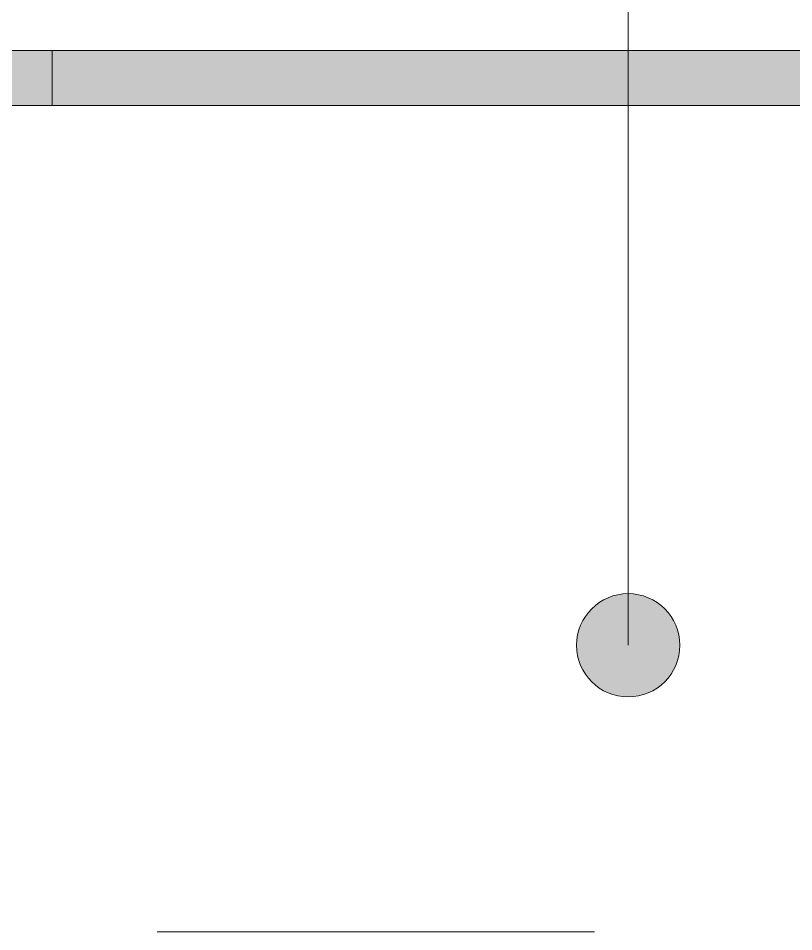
# Model space of a CAD drawing. Header units: centimetres. Extents: x 0 to 25250, y 0 to 2250.
# Drawn here: x 21822.85 to 21851, y 852.92 to 886.09 of the extents above; entities that cross this region are included whole.
import ezdxf

# ---------------------------------------------------------------- set-up
doc = ezdxf.new("R2010")
doc.units = ezdxf.units.CM
doc.linetypes.add('24-View-3$0$Dash', pattern=[31.75, 15.875, -15.875])
for name, color, linetype, lineweight in [('A-FLOR-LEVL', 7, 'Continuous', 9), ('A-WALL', 7, 'Continuous', 9), ('A-WALL-PATT', 7, 'Continuous', 9), ('G-ANNO-TEXT', 7, 'Continuous', 9)]:
    doc.layers.add(name, color=color, linetype=linetype, lineweight=lineweight)

msp = doc.modelspace()

# ---------------------------------------------------------------- hatches: boundary and pattern name
at = {"layer": 'A-WALL-PATT', "lineweight": 5, "true_color": 0xebebeb}
for points in [[(21824.079, 882.922), (21824.079, 884.922), (21522.079, 884.922), (21522.079, 882.922), (21605.56, 882.922)], [(22083.342, 882.922), (22182.079, 882.922), (22182.079, 884.922), (21824.079, 884.922), (21824.079, 882.922), (22075.876, 882.922)]]:
    msp.add_hatch(color=7, dxfattribs=at).paths.add_polyline_path(points)
at = {"layer": 'G-ANNO-TEXT'}
h = msp.add_hatch(color=256, dxfattribs=at)
edge = h.paths.add_edge_path()
edge.add_arc((21844.99, 863.322), 1.875, 0, 360)

# ---------------------------------------------------------------- linework, layer by layer
at = {"layer": 'A-FLOR-LEVL', "linetype": '24-View-3$0$Dash'}
msp.add_line((20875.393, 852.922), (22739.493, 852.922), dxfattribs=at)
at = {"layer": 'A-WALL'}
for p, q in [((22182.079, 884.922), (21522.079, 884.922)), ((21824.079, 884.922), (21824.079, 882.922)), ((22182.079, 882.922), (21522.079, 882.922))]:
    msp.add_line(p, q, dxfattribs=at)
at = {"layer": 'G-ANNO-TEXT'}
msp.add_line((21844.99, 863.322), (21844.99, 987.161), dxfattribs=at)
msp.add_circle((21844.99, 863.322), 1.875, dxfattribs=at)

doc.saveas('drawing.dxf')
